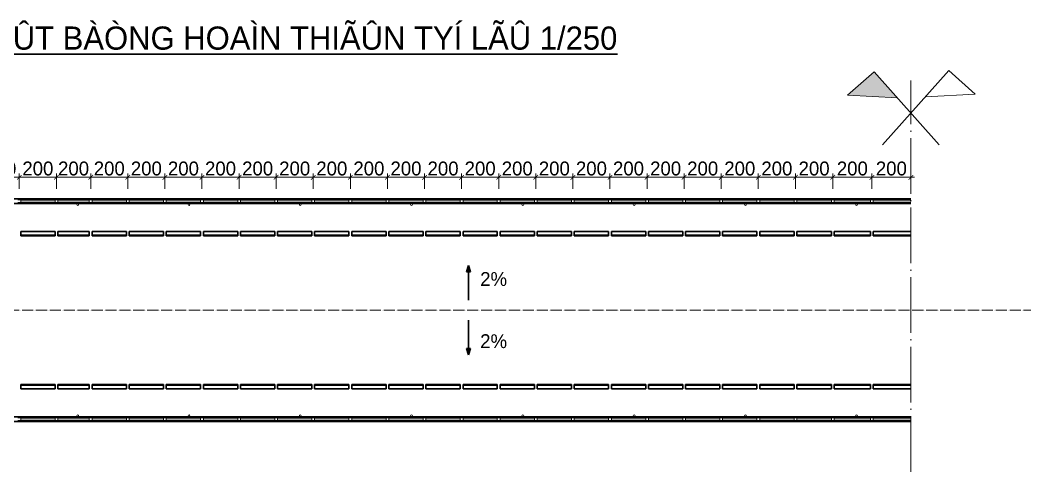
# Model space of a CAD drawing. Header units: millimetres. Extents: x -354608 to 492029, y -885357 to -234285.
# Drawn here: x -230052 to -175870, y -687126 to -662763 of the extents above; entities that cross this region are included whole.
import ezdxf

# ---------------------------------------------------------------- set-up
doc = ezdxf.new("R2010")
doc.units = ezdxf.units.MM
doc.header["$LTSCALE"] = 0.25
doc.header["$MEASUREMENT"] = 0
doc.header["$PDMODE"] = 34
doc.linetypes.add('ACAD_ISO04W100', pattern=[30, 24, -3, 0, -3])
doc.layers.get('0').update_dxf_attribs({"lineweight": 30})
for name, color, linetype, lineweight in [('!coban', 142, 'Continuous', 30), ('2', 253, 'Continuous', 15), ('duong 1', 1, 'Continuous', 30), ('duong 2', 2, 'Continuous', 13), ('duong 3', 3, 'Continuous', 30), ('duongtam', 3, 'ACAD_ISO04W100', 18), ('kichthuoc', 3, 'Continuous', 20)]:
    doc.layers.add(name, color=color, linetype=linetype, lineweight=lineweight)
doc.styles.add('K-THUOC', font='11_3664_VSWICONN.TTF')
doc.styles.get("Standard").update_dxf_attribs({"font": 'VNswitzerlandcondlight.TTF'})
doc.dimstyles.new('CHUAN TL 250', dxfattribs={"dimscale": 250, "dimtxt": 3, "dimasz": 1, "dimexe": 0.8, "dimexo": 0.5, "dimgap": 0.35, "dimtad": 1, "dimdec": 0, "dimlfac": 0.1, "dimzin": 0, "dimdsep": 46, "dimtxsty": 'K-THUOC', "dimblk": 'ARCHTICK', "dimcen": 1, "dimdle": 0.8, "dimclrd": 7, "dimclre": 7, "dimclrt": 256, "dimadec": 0, "dimazin": 0, "dimtfac": 1, "dimtdec": 0, "dimtmove": 0, "dimatfit": 3, "dimfxl": 0, "dimfrac": 2, "dimtolj": 1, "dimtzin": 0, "dimlwd": 15, "dimlwe": 15, "dimarcsym": 0})

# ---------------------------------------------------------------- blocks, each defined once
blk = doc.blocks.new('_ArchTick')
at = {"color": 0, "linetype": 'ByBlock', "const_width": 0.15}
blk.add_lwpolyline([(-0.5, -0.5), (0.5, 0.5)], dxfattribs=at)
blk = doc.blocks.new('*D321')
at = {"layer": '2', "color": 7, "lineweight": 15}
for p, q in [((-232294, -671241), (-229894, -671241)), ((-232094, -671861), (-232094, -671041)), ((-230094, -671861), (-230094, -671041))]:
    blk.add_line(p, q, dxfattribs=at)
at = {"layer": 'Defpoints', "color": 0}
for p in [(-230094, -671241), (-232094, -671986), (-230094, -671986)]:
    blk.add_point(p, dxfattribs=at)
at = {"layer": '2', "color": 7, "lineweight": 15, "xscale": 250, "yscale": 250, "zscale": 250, "rotation": 180}
blk.add_blockref('_ArchTick', (-232094, -671241), dxfattribs=at)
at = {"layer": '2', "color": 7, "lineweight": 15, "xscale": 250, "yscale": 250, "zscale": 250}
blk.add_blockref('_ArchTick', (-230094, -671241), dxfattribs=at)
at = {"layer": '2', "insert": (-231094, -670770), "char_height": 750, "attachment_point": 5, "style": 'K-THUOC'}
blk.add_mtext('\\A1;200', dxfattribs=at)
blk = doc.blocks.new('*D322')
at = {"layer": '2', "color": 7, "lineweight": 15}
for p, q in [((-230294, -671241), (-227894, -671241)), ((-230094, -671861), (-230094, -671041)), ((-228094, -671861), (-228094, -671041))]:
    blk.add_line(p, q, dxfattribs=at)
at = {"layer": 'Defpoints', "color": 0}
for p in [(-228094, -671241), (-230094, -671986), (-228094, -671986)]:
    blk.add_point(p, dxfattribs=at)
at = {"layer": '2', "color": 7, "lineweight": 15, "xscale": 250, "yscale": 250, "zscale": 250, "rotation": 180}
blk.add_blockref('_ArchTick', (-230094, -671241), dxfattribs=at)
at = {"layer": '2', "color": 7, "lineweight": 15, "xscale": 250, "yscale": 250, "zscale": 250}
blk.add_blockref('_ArchTick', (-228094, -671241), dxfattribs=at)
at = {"layer": '2', "insert": (-229094, -670770), "char_height": 750, "attachment_point": 5, "style": 'K-THUOC'}
blk.add_mtext('\\A1;200', dxfattribs=at)
blk = doc.blocks.new('*D323')
at = {"layer": '2', "color": 7, "lineweight": 15}
for p, q in [((-228294, -671241), (-226044, -671241)), ((-228094, -671861), (-228094, -671041)), ((-226244, -671861), (-226244, -671041))]:
    blk.add_line(p, q, dxfattribs=at)
at = {"layer": 'Defpoints', "color": 0}
for p in [(-226244, -671241), (-228094, -671986), (-226244, -671986)]:
    blk.add_point(p, dxfattribs=at)
at = {"layer": '2', "color": 7, "lineweight": 15, "xscale": 250, "yscale": 250, "zscale": 250, "rotation": 180}
blk.add_blockref('_ArchTick', (-228094, -671241), dxfattribs=at)
at = {"layer": '2', "color": 7, "lineweight": 15, "xscale": 250, "yscale": 250, "zscale": 250}
blk.add_blockref('_ArchTick', (-226244, -671241), dxfattribs=at)
at = {"layer": '2', "insert": (-227169, -670770), "char_height": 750, "attachment_point": 5, "style": 'K-THUOC'}
blk.add_mtext('\\A1;200', dxfattribs=at)
blk = doc.blocks.new('*D324')
at = {"layer": '2', "color": 7, "lineweight": 15}
for p, q in [((-226444, -671241), (-224044, -671241)), ((-226244, -671861), (-226244, -671041)), ((-224244, -671861), (-224244, -671041))]:
    blk.add_line(p, q, dxfattribs=at)
at = {"layer": 'Defpoints', "color": 0}
for p in [(-224244, -671241), (-226244, -671986), (-224244, -671986)]:
    blk.add_point(p, dxfattribs=at)
at = {"layer": '2', "color": 7, "lineweight": 15, "xscale": 250, "yscale": 250, "zscale": 250, "rotation": 180}
blk.add_blockref('_ArchTick', (-226244, -671241), dxfattribs=at)
at = {"layer": '2', "color": 7, "lineweight": 15, "xscale": 250, "yscale": 250, "zscale": 250}
blk.add_blockref('_ArchTick', (-224244, -671241), dxfattribs=at)
at = {"layer": '2', "insert": (-225244, -670770), "char_height": 750, "attachment_point": 5, "style": 'K-THUOC'}
blk.add_mtext('\\A1;200', dxfattribs=at)
blk = doc.blocks.new('*D325')
at = {"layer": '2', "color": 7, "lineweight": 15}
for p, q in [((-224444, -671241), (-222044, -671241)), ((-224244, -671861), (-224244, -671041)), ((-222244, -671861), (-222244, -671041))]:
    blk.add_line(p, q, dxfattribs=at)
at = {"layer": 'Defpoints', "color": 0}
for p in [(-222244, -671241), (-224244, -671986), (-222244, -671986)]:
    blk.add_point(p, dxfattribs=at)
at = {"layer": '2', "color": 7, "lineweight": 15, "xscale": 250, "yscale": 250, "zscale": 250, "rotation": 180}
blk.add_blockref('_ArchTick', (-224244, -671241), dxfattribs=at)
at = {"layer": '2', "color": 7, "lineweight": 15, "xscale": 250, "yscale": 250, "zscale": 250}
blk.add_blockref('_ArchTick', (-222244, -671241), dxfattribs=at)
at = {"layer": '2', "insert": (-223244, -670770), "char_height": 750, "attachment_point": 5, "style": 'K-THUOC'}
blk.add_mtext('\\A1;200', dxfattribs=at)
blk = doc.blocks.new('*D326')
at = {"layer": '2', "color": 7, "lineweight": 15}
for p, q in [((-222444, -671241), (-220044, -671241)), ((-222244, -671861), (-222244, -671041)), ((-220244, -671861), (-220244, -671041))]:
    blk.add_line(p, q, dxfattribs=at)
at = {"layer": 'Defpoints', "color": 0}
for p in [(-220244, -671241), (-222244, -671986), (-220244, -671986)]:
    blk.add_point(p, dxfattribs=at)
at = {"layer": '2', "color": 7, "lineweight": 15, "xscale": 250, "yscale": 250, "zscale": 250, "rotation": 180}
blk.add_blockref('_ArchTick', (-222244, -671241), dxfattribs=at)
at = {"layer": '2', "color": 7, "lineweight": 15, "xscale": 250, "yscale": 250, "zscale": 250}
blk.add_blockref('_ArchTick', (-220244, -671241), dxfattribs=at)
at = {"layer": '2', "insert": (-221244, -670770), "char_height": 750, "attachment_point": 5, "style": 'K-THUOC'}
blk.add_mtext('\\A1;200', dxfattribs=at)
blk = doc.blocks.new('*D327')
at = {"layer": '2', "color": 7, "lineweight": 15}
for p, q in [((-220444, -671241), (-218044, -671241)), ((-220244, -671861), (-220244, -671041)), ((-218244, -671861), (-218244, -671041))]:
    blk.add_line(p, q, dxfattribs=at)
at = {"layer": 'Defpoints', "color": 0}
for p in [(-218244, -671241), (-220244, -671986), (-218244, -671986)]:
    blk.add_point(p, dxfattribs=at)
at = {"layer": '2', "color": 7, "lineweight": 15, "xscale": 250, "yscale": 250, "zscale": 250, "rotation": 180}
blk.add_blockref('_ArchTick', (-220244, -671241), dxfattribs=at)
at = {"layer": '2', "color": 7, "lineweight": 15, "xscale": 250, "yscale": 250, "zscale": 250}
blk.add_blockref('_ArchTick', (-218244, -671241), dxfattribs=at)
at = {"layer": '2', "insert": (-219244, -670770), "char_height": 750, "attachment_point": 5, "style": 'K-THUOC'}
blk.add_mtext('\\A1;200', dxfattribs=at)
blk = doc.blocks.new('*D328')
at = {"layer": '2', "color": 7, "lineweight": 15}
for p, q in [((-218444, -671241), (-216044, -671241)), ((-218244, -671861), (-218244, -671041)), ((-216244, -671861), (-216244, -671041))]:
    blk.add_line(p, q, dxfattribs=at)
at = {"layer": 'Defpoints', "color": 0}
for p in [(-216244, -671241), (-218244, -671986), (-216244, -671986)]:
    blk.add_point(p, dxfattribs=at)
at = {"layer": '2', "color": 7, "lineweight": 15, "xscale": 250, "yscale": 250, "zscale": 250, "rotation": 180}
blk.add_blockref('_ArchTick', (-218244, -671241), dxfattribs=at)
at = {"layer": '2', "color": 7, "lineweight": 15, "xscale": 250, "yscale": 250, "zscale": 250}
blk.add_blockref('_ArchTick', (-216244, -671241), dxfattribs=at)
at = {"layer": '2', "insert": (-217244, -670770), "char_height": 750, "attachment_point": 5, "style": 'K-THUOC'}
blk.add_mtext('\\A1;200', dxfattribs=at)
blk = doc.blocks.new('*D329')
at = {"layer": '2', "color": 7, "lineweight": 15}
for p, q in [((-216444, -671241), (-214044, -671241)), ((-216244, -671861), (-216244, -671041)), ((-214244, -671861), (-214244, -671041))]:
    blk.add_line(p, q, dxfattribs=at)
at = {"layer": 'Defpoints', "color": 0}
for p in [(-214244, -671241), (-216244, -671986), (-214244, -671986)]:
    blk.add_point(p, dxfattribs=at)
at = {"layer": '2', "color": 7, "lineweight": 15, "xscale": 250, "yscale": 250, "zscale": 250, "rotation": 180}
blk.add_blockref('_ArchTick', (-216244, -671241), dxfattribs=at)
at = {"layer": '2', "color": 7, "lineweight": 15, "xscale": 250, "yscale": 250, "zscale": 250}
blk.add_blockref('_ArchTick', (-214244, -671241), dxfattribs=at)
at = {"layer": '2', "insert": (-215244, -670770), "char_height": 750, "attachment_point": 5, "style": 'K-THUOC'}
blk.add_mtext('\\A1;200', dxfattribs=at)
blk = doc.blocks.new('*D330')
at = {"layer": '2', "color": 7, "lineweight": 15}
for p, q in [((-214444, -671241), (-212044, -671241)), ((-214244, -671861), (-214244, -671041)), ((-212244, -671861), (-212244, -671041))]:
    blk.add_line(p, q, dxfattribs=at)
at = {"layer": 'Defpoints', "color": 0}
for p in [(-212244, -671241), (-214244, -671986), (-212244, -671986)]:
    blk.add_point(p, dxfattribs=at)
at = {"layer": '2', "color": 7, "lineweight": 15, "xscale": 250, "yscale": 250, "zscale": 250, "rotation": 180}
blk.add_blockref('_ArchTick', (-214244, -671241), dxfattribs=at)
at = {"layer": '2', "color": 7, "lineweight": 15, "xscale": 250, "yscale": 250, "zscale": 250}
blk.add_blockref('_ArchTick', (-212244, -671241), dxfattribs=at)
at = {"layer": '2', "insert": (-213244, -670770), "char_height": 750, "attachment_point": 5, "style": 'K-THUOC'}
blk.add_mtext('\\A1;200', dxfattribs=at)
blk = doc.blocks.new('*D331')
at = {"layer": '2', "color": 7, "lineweight": 15}
for p, q in [((-212444, -671241), (-210044, -671241)), ((-212244, -671861), (-212244, -671041)), ((-210244, -671861), (-210244, -671041))]:
    blk.add_line(p, q, dxfattribs=at)
at = {"layer": 'Defpoints', "color": 0}
for p in [(-210244, -671241), (-212244, -671986), (-210244, -671986)]:
    blk.add_point(p, dxfattribs=at)
at = {"layer": '2', "color": 7, "lineweight": 15, "xscale": 250, "yscale": 250, "zscale": 250, "rotation": 180}
blk.add_blockref('_ArchTick', (-212244, -671241), dxfattribs=at)
at = {"layer": '2', "color": 7, "lineweight": 15, "xscale": 250, "yscale": 250, "zscale": 250}
blk.add_blockref('_ArchTick', (-210244, -671241), dxfattribs=at)
at = {"layer": '2', "insert": (-211244, -670770), "char_height": 750, "attachment_point": 5, "style": 'K-THUOC'}
blk.add_mtext('\\A1;200', dxfattribs=at)
blk = doc.blocks.new('*D332')
at = {"layer": '2', "color": 7, "lineweight": 15}
for p, q in [((-210444, -671241), (-208044, -671241)), ((-210244, -671861), (-210244, -671041)), ((-208244, -671861), (-208244, -671041))]:
    blk.add_line(p, q, dxfattribs=at)
at = {"layer": 'Defpoints', "color": 0}
for p in [(-208244, -671241), (-210244, -671986), (-208244, -671986)]:
    blk.add_point(p, dxfattribs=at)
at = {"layer": '2', "color": 7, "lineweight": 15, "xscale": 250, "yscale": 250, "zscale": 250, "rotation": 180}
blk.add_blockref('_ArchTick', (-210244, -671241), dxfattribs=at)
at = {"layer": '2', "color": 7, "lineweight": 15, "xscale": 250, "yscale": 250, "zscale": 250}
blk.add_blockref('_ArchTick', (-208244, -671241), dxfattribs=at)
at = {"layer": '2', "insert": (-209244, -670770), "char_height": 750, "attachment_point": 5, "style": 'K-THUOC'}
blk.add_mtext('\\A1;200', dxfattribs=at)
blk = doc.blocks.new('*D333')
at = {"layer": '2', "color": 7, "lineweight": 15}
for p, q in [((-208444, -671241), (-206044, -671241)), ((-208244, -671861), (-208244, -671041)), ((-206244, -671861), (-206244, -671041))]:
    blk.add_line(p, q, dxfattribs=at)
at = {"layer": 'Defpoints', "color": 0}
for p in [(-206244, -671241), (-208244, -671986), (-206244, -671986)]:
    blk.add_point(p, dxfattribs=at)
at = {"layer": '2', "color": 7, "lineweight": 15, "xscale": 250, "yscale": 250, "zscale": 250, "rotation": 180}
blk.add_blockref('_ArchTick', (-208244, -671241), dxfattribs=at)
at = {"layer": '2', "color": 7, "lineweight": 15, "xscale": 250, "yscale": 250, "zscale": 250}
blk.add_blockref('_ArchTick', (-206244, -671241), dxfattribs=at)
at = {"layer": '2', "insert": (-207244, -670770), "char_height": 750, "attachment_point": 5, "style": 'K-THUOC'}
blk.add_mtext('\\A1;200', dxfattribs=at)
blk = doc.blocks.new('*D334')
at = {"layer": '2', "color": 7, "lineweight": 15}
for p, q in [((-206444, -671241), (-204044, -671241)), ((-206244, -671861), (-206244, -671041)), ((-204244, -671861), (-204244, -671041))]:
    blk.add_line(p, q, dxfattribs=at)
at = {"layer": 'Defpoints', "color": 0}
for p in [(-204244, -671241), (-206244, -671986), (-204244, -671986)]:
    blk.add_point(p, dxfattribs=at)
at = {"layer": '2', "color": 7, "lineweight": 15, "xscale": 250, "yscale": 250, "zscale": 250, "rotation": 180}
blk.add_blockref('_ArchTick', (-206244, -671241), dxfattribs=at)
at = {"layer": '2', "color": 7, "lineweight": 15, "xscale": 250, "yscale": 250, "zscale": 250}
blk.add_blockref('_ArchTick', (-204244, -671241), dxfattribs=at)
at = {"layer": '2', "insert": (-205244, -670770), "char_height": 750, "attachment_point": 5, "style": 'K-THUOC'}
blk.add_mtext('\\A1;200', dxfattribs=at)
blk = doc.blocks.new('*D335')
at = {"layer": '2', "color": 7, "lineweight": 15}
for p, q in [((-204444, -671241), (-202044, -671241)), ((-204244, -671861), (-204244, -671041)), ((-202244, -671861), (-202244, -671041))]:
    blk.add_line(p, q, dxfattribs=at)
at = {"layer": 'Defpoints', "color": 0}
for p in [(-202244, -671241), (-204244, -671986), (-202244, -671986)]:
    blk.add_point(p, dxfattribs=at)
at = {"layer": '2', "color": 7, "lineweight": 15, "xscale": 250, "yscale": 250, "zscale": 250, "rotation": 180}
blk.add_blockref('_ArchTick', (-204244, -671241), dxfattribs=at)
at = {"layer": '2', "color": 7, "lineweight": 15, "xscale": 250, "yscale": 250, "zscale": 250}
blk.add_blockref('_ArchTick', (-202244, -671241), dxfattribs=at)
at = {"layer": '2', "insert": (-203244, -670770), "char_height": 750, "attachment_point": 5, "style": 'K-THUOC'}
blk.add_mtext('\\A1;200', dxfattribs=at)
blk = doc.blocks.new('*D336')
at = {"layer": '2', "color": 7, "lineweight": 15}
for p, q in [((-202444, -671241), (-200044, -671241)), ((-202244, -671861), (-202244, -671041)), ((-200244, -671861), (-200244, -671041))]:
    blk.add_line(p, q, dxfattribs=at)
at = {"layer": 'Defpoints', "color": 0}
for p in [(-200244, -671241), (-202244, -671986), (-200244, -671986)]:
    blk.add_point(p, dxfattribs=at)
at = {"layer": '2', "color": 7, "lineweight": 15, "xscale": 250, "yscale": 250, "zscale": 250, "rotation": 180}
blk.add_blockref('_ArchTick', (-202244, -671241), dxfattribs=at)
at = {"layer": '2', "color": 7, "lineweight": 15, "xscale": 250, "yscale": 250, "zscale": 250}
blk.add_blockref('_ArchTick', (-200244, -671241), dxfattribs=at)
at = {"layer": '2', "insert": (-201244, -670770), "char_height": 750, "attachment_point": 5, "style": 'K-THUOC'}
blk.add_mtext('\\A1;200', dxfattribs=at)
blk = doc.blocks.new('*D337')
at = {"layer": '2', "color": 7, "lineweight": 15}
for p, q in [((-200444, -671241), (-198044, -671241)), ((-200244, -671861), (-200244, -671041)), ((-198244, -671861), (-198244, -671041))]:
    blk.add_line(p, q, dxfattribs=at)
at = {"layer": 'Defpoints', "color": 0}
for p in [(-198244, -671241), (-200244, -671986), (-198244, -671986)]:
    blk.add_point(p, dxfattribs=at)
at = {"layer": '2', "color": 7, "lineweight": 15, "xscale": 250, "yscale": 250, "zscale": 250, "rotation": 180}
blk.add_blockref('_ArchTick', (-200244, -671241), dxfattribs=at)
at = {"layer": '2', "color": 7, "lineweight": 15, "xscale": 250, "yscale": 250, "zscale": 250}
blk.add_blockref('_ArchTick', (-198244, -671241), dxfattribs=at)
at = {"layer": '2', "insert": (-199244, -670770), "char_height": 750, "attachment_point": 5, "style": 'K-THUOC'}
blk.add_mtext('\\A1;200', dxfattribs=at)
blk = doc.blocks.new('*D338')
at = {"layer": '2', "color": 7, "lineweight": 15}
for p, q in [((-198444, -671241), (-196044, -671241)), ((-198244, -671861), (-198244, -671041)), ((-196244, -671861), (-196244, -671041))]:
    blk.add_line(p, q, dxfattribs=at)
at = {"layer": 'Defpoints', "color": 0}
for p in [(-196244, -671241), (-198244, -671986), (-196244, -671986)]:
    blk.add_point(p, dxfattribs=at)
at = {"layer": '2', "color": 7, "lineweight": 15, "xscale": 250, "yscale": 250, "zscale": 250, "rotation": 180}
blk.add_blockref('_ArchTick', (-198244, -671241), dxfattribs=at)
at = {"layer": '2', "color": 7, "lineweight": 15, "xscale": 250, "yscale": 250, "zscale": 250}
blk.add_blockref('_ArchTick', (-196244, -671241), dxfattribs=at)
at = {"layer": '2', "insert": (-197244, -670770), "char_height": 750, "attachment_point": 5, "style": 'K-THUOC'}
blk.add_mtext('\\A1;200', dxfattribs=at)
blk = doc.blocks.new('*D339')
at = {"layer": '2', "color": 7, "lineweight": 15}
for p, q in [((-196444, -671241), (-194044, -671241)), ((-196244, -671861), (-196244, -671041)), ((-194244, -671861), (-194244, -671041))]:
    blk.add_line(p, q, dxfattribs=at)
at = {"layer": 'Defpoints', "color": 0}
for p in [(-194244, -671241), (-196244, -671986), (-194244, -671986)]:
    blk.add_point(p, dxfattribs=at)
at = {"layer": '2', "color": 7, "lineweight": 15, "xscale": 250, "yscale": 250, "zscale": 250, "rotation": 180}
blk.add_blockref('_ArchTick', (-196244, -671241), dxfattribs=at)
at = {"layer": '2', "color": 7, "lineweight": 15, "xscale": 250, "yscale": 250, "zscale": 250}
blk.add_blockref('_ArchTick', (-194244, -671241), dxfattribs=at)
at = {"layer": '2', "insert": (-195244, -670770), "char_height": 750, "attachment_point": 5, "style": 'K-THUOC'}
blk.add_mtext('\\A1;200', dxfattribs=at)
blk = doc.blocks.new('*D340')
at = {"layer": '2', "color": 7, "lineweight": 15}
for p, q in [((-194444, -671241), (-192044, -671241)), ((-194244, -671861), (-194244, -671041)), ((-192244, -671861), (-192244, -671041))]:
    blk.add_line(p, q, dxfattribs=at)
at = {"layer": 'Defpoints', "color": 0}
for p in [(-192244, -671241), (-194244, -671986), (-192244, -671986)]:
    blk.add_point(p, dxfattribs=at)
at = {"layer": '2', "color": 7, "lineweight": 15, "xscale": 250, "yscale": 250, "zscale": 250, "rotation": 180}
blk.add_blockref('_ArchTick', (-194244, -671241), dxfattribs=at)
at = {"layer": '2', "color": 7, "lineweight": 15, "xscale": 250, "yscale": 250, "zscale": 250}
blk.add_blockref('_ArchTick', (-192244, -671241), dxfattribs=at)
at = {"layer": '2', "insert": (-193244, -670770), "char_height": 750, "attachment_point": 5, "style": 'K-THUOC'}
blk.add_mtext('\\A1;200', dxfattribs=at)
blk = doc.blocks.new('*D341')
at = {"layer": '2', "color": 7, "lineweight": 15}
for p, q in [((-192444, -671241), (-190044, -671241)), ((-192244, -671861), (-192244, -671041)), ((-190244, -671861), (-190244, -671041))]:
    blk.add_line(p, q, dxfattribs=at)
at = {"layer": 'Defpoints', "color": 0}
for p in [(-190244, -671241), (-192244, -671986), (-190244, -671986)]:
    blk.add_point(p, dxfattribs=at)
at = {"layer": '2', "color": 7, "lineweight": 15, "xscale": 250, "yscale": 250, "zscale": 250, "rotation": 180}
blk.add_blockref('_ArchTick', (-192244, -671241), dxfattribs=at)
at = {"layer": '2', "color": 7, "lineweight": 15, "xscale": 250, "yscale": 250, "zscale": 250}
blk.add_blockref('_ArchTick', (-190244, -671241), dxfattribs=at)
at = {"layer": '2', "insert": (-191244, -670770), "char_height": 750, "attachment_point": 5, "style": 'K-THUOC'}
blk.add_mtext('\\A1;200', dxfattribs=at)
blk = doc.blocks.new('*D342')
at = {"layer": '2', "color": 7, "lineweight": 15}
for p, q in [((-190444, -671241), (-188044, -671241)), ((-190244, -671861), (-190244, -671041)), ((-188244, -671861), (-188244, -671041))]:
    blk.add_line(p, q, dxfattribs=at)
at = {"layer": 'Defpoints', "color": 0}
for p in [(-188244, -671241), (-190244, -671986), (-188244, -671986)]:
    blk.add_point(p, dxfattribs=at)
at = {"layer": '2', "color": 7, "lineweight": 15, "xscale": 250, "yscale": 250, "zscale": 250, "rotation": 180}
blk.add_blockref('_ArchTick', (-190244, -671241), dxfattribs=at)
at = {"layer": '2', "color": 7, "lineweight": 15, "xscale": 250, "yscale": 250, "zscale": 250}
blk.add_blockref('_ArchTick', (-188244, -671241), dxfattribs=at)
at = {"layer": '2', "insert": (-189244, -670770), "char_height": 750, "attachment_point": 5, "style": 'K-THUOC'}
blk.add_mtext('\\A1;200', dxfattribs=at)
blk = doc.blocks.new('*D343')
at = {"layer": '2', "color": 7, "lineweight": 15}
for p, q in [((-188444, -671241), (-186030, -671241)), ((-188244, -671861), (-188244, -671041)), ((-186230, -671861), (-186230, -671041))]:
    blk.add_line(p, q, dxfattribs=at)
at = {"layer": 'Defpoints', "color": 0}
for p in [(-186230, -671241), (-188244, -671986), (-186230, -671986)]:
    blk.add_point(p, dxfattribs=at)
at = {"layer": '2', "color": 7, "lineweight": 15, "xscale": 250, "yscale": 250, "zscale": 250, "rotation": 180}
blk.add_blockref('_ArchTick', (-188244, -671241), dxfattribs=at)
at = {"layer": '2', "color": 7, "lineweight": 15, "xscale": 250, "yscale": 250, "zscale": 250}
blk.add_blockref('_ArchTick', (-186230, -671241), dxfattribs=at)
at = {"layer": '2', "insert": (-187237, -670770), "char_height": 750, "attachment_point": 5, "style": 'K-THUOC'}
blk.add_mtext('\\A1;200', dxfattribs=at)
blk = doc.blocks.new('*D344')
at = {"layer": '2', "color": 7, "lineweight": 15}
for p, q in [((-186430, -671241), (-183920, -671241)), ((-186230, -671861), (-186230, -671041)), ((-184120, -671861), (-184120, -671041))]:
    blk.add_line(p, q, dxfattribs=at)
at = {"layer": 'Defpoints', "color": 0}
for p in [(-184120, -671241), (-186230, -671986), (-184120, -671986)]:
    blk.add_point(p, dxfattribs=at)
at = {"layer": '2', "color": 7, "lineweight": 15, "xscale": 250, "yscale": 250, "zscale": 250, "rotation": 180}
blk.add_blockref('_ArchTick', (-186230, -671241), dxfattribs=at)
at = {"layer": '2', "color": 7, "lineweight": 15, "xscale": 250, "yscale": 250, "zscale": 250}
blk.add_blockref('_ArchTick', (-184120, -671241), dxfattribs=at)
at = {"layer": '2', "insert": (-185175, -670770), "char_height": 750, "attachment_point": 5, "style": 'K-THUOC'}
blk.add_mtext('\\A1;200', dxfattribs=at)
blk = doc.blocks.new('*D345')
at = {"layer": '2', "color": 7, "lineweight": 15}
for p, q in [((-184320, -671241), (-181819, -671241)), ((-184120, -671861), (-184120, -671041)), ((-182019, -671861), (-182019, -671041))]:
    blk.add_line(p, q, dxfattribs=at)
at = {"layer": 'Defpoints', "color": 0}
for p in [(-182019, -671241), (-184120, -671986), (-182019, -671986)]:
    blk.add_point(p, dxfattribs=at)
at = {"layer": '2', "color": 7, "lineweight": 15, "xscale": 250, "yscale": 250, "zscale": 250, "rotation": 180}
blk.add_blockref('_ArchTick', (-184120, -671241), dxfattribs=at)
at = {"layer": '2', "color": 7, "lineweight": 15, "xscale": 250, "yscale": 250, "zscale": 250}
blk.add_blockref('_ArchTick', (-182019, -671241), dxfattribs=at)
at = {"layer": '2', "insert": (-183070, -670770), "char_height": 750, "attachment_point": 5, "style": 'K-THUOC'}
blk.add_mtext('\\A1;200', dxfattribs=at)

msp = doc.modelspace()

# ---------------------------------------------------------------- hatches: boundary and pattern name
at = {"layer": '2', "lineweight": 13}
msp.add_hatch(color=3, dxfattribs=at).paths.add_polyline_path([(-184006.2, -665546.5), (-185427.7, -666814.5), (-182745.8, -666959.6)])

# ---------------------------------------------------------------- linework, layer by layer
at = {"layer": '!coban'}
for p, q in [((-205871.6, -675989.6), (-205985.1, -676341.3)), ((-205871.6, -677861.9), (-205871.6, -675989.6)), ((-205871.6, -675989.6), (-205758, -676341.3)), ((-205985.1, -676341.3), (-205758, -676341.3)), ((-205871.6, -678948), (-205871.6, -680820.3)), ((-205871.6, -680820.3), (-205985.1, -680468.6)), ((-205985.1, -680468.6), (-205758, -680468.6)), ((-205871.6, -680820.3), (-205758, -680468.6))]:
    msp.add_line(p, q, dxfattribs=at)
at = {"layer": '2'}
for p, q in [((-184006.2, -665546.5), (-185427.7, -666814.5)), ((-184006.2, -665546.5), (-180484.9, -669494.2)), ((-179978, -665487.1), (-183552.3, -669494.2)), ((-179978, -665487.1), (-178556.5, -666755.1)), ((-185427.7, -666814.5), (-182745.8, -666959.6)), ((-178556.5, -666755.1), (-181238.4, -666900.2))]:
    msp.add_line(p, q, dxfattribs=at)
at = {"layer": '2', "lineweight": 5}
for p, q in [((-230168.6, -672455), (-230018.6, -672455)), ((-230168.6, -672605), (-230018.6, -672605)), ((-230018.6, -672455), (-230018.6, -672605)), ((-230018.6, -672480), (-228168.6, -672480)), ((-230018.6, -672580), (-228168.6, -672580)), ((-228168.6, -672455), (-228018.6, -672455)), ((-228168.6, -672605), (-228168.6, -672455)), ((-228168.6, -672605), (-228018.6, -672605)), ((-228018.6, -672455), (-228018.6, -672605)), ((-228018.6, -672480), (-226318.6, -672480)), ((-228018.6, -672580), (-226318.6, -672580)), ((-226318.6, -672455), (-226168.6, -672455)), ((-226318.6, -672605), (-226318.6, -672455)), ((-226318.6, -672605), (-226168.6, -672605)), ((-226168.6, -672605), (-226168.6, -672455)), ((-226168.6, -672480), (-224318.6, -672480)), ((-226168.6, -672580), (-224318.6, -672580)), ((-224318.6, -672455), (-224168.6, -672455)), ((-224318.6, -672605), (-224318.6, -672455)), ((-224318.6, -672605), (-224168.6, -672605)), ((-224168.6, -672455), (-224168.6, -672605)), ((-224168.6, -672480), (-222318.6, -672480)), ((-224168.6, -672580), (-222318.6, -672580)), ((-222318.6, -672455), (-222168.6, -672455)), ((-222318.6, -672605), (-222318.6, -672455)), ((-222318.6, -672605), (-222168.6, -672605)), ((-222168.6, -672455), (-222168.6, -672605)), ((-222168.6, -672480), (-220318.6, -672480)), ((-222168.6, -672580), (-220318.6, -672580)), ((-220318.6, -672455), (-220168.6, -672455)), ((-220318.6, -672605), (-220318.6, -672455)), ((-220318.6, -672605), (-220168.6, -672605)), ((-220168.6, -672455), (-220168.6, -672605)), ((-220168.6, -672480), (-218318.6, -672480)), ((-220168.6, -672580), (-218318.6, -672580)), ((-218318.6, -672455), (-218168.6, -672455)), ((-218318.6, -672605), (-218318.6, -672455)), ((-218318.6, -672605), (-218168.6, -672605)), ((-218168.6, -672455), (-218168.6, -672605)), ((-218168.6, -672480), (-216318.6, -672480)), ((-218168.6, -672580), (-216318.6, -672580)), ((-216318.6, -672455), (-216168.6, -672455)), ((-216318.6, -672605), (-216318.6, -672455)), ((-216318.6, -672605), (-216168.6, -672605)), ((-216168.6, -672455), (-216168.6, -672605)), ((-216168.6, -672480), (-214318.6, -672480)), ((-216168.6, -672580), (-214318.6, -672580)), ((-214318.6, -672455), (-214168.6, -672455)), ((-214318.6, -672605), (-214318.6, -672455)), ((-214318.6, -672605), (-214168.6, -672605)), ((-214168.6, -672455), (-214168.6, -672605)), ((-214168.6, -672480), (-212318.6, -672480)), ((-214168.6, -672580), (-212318.6, -672580)), ((-212318.6, -672455), (-212168.6, -672455)), ((-212318.6, -672605), (-212318.6, -672455)), ((-212318.6, -672605), (-212168.6, -672605)), ((-212168.6, -672455), (-212168.6, -672605)), ((-212168.6, -672480), (-210318.6, -672480)), ((-212168.6, -672580), (-210318.6, -672580)), ((-210318.6, -672455), (-210168.6, -672455)), ((-210318.6, -672605), (-210318.6, -672455)), ((-210318.6, -672605), (-210168.6, -672605)), ((-210168.6, -672455), (-210168.6, -672605)), ((-210168.6, -672480), (-208318.6, -672480)), ((-210168.6, -672580), (-208318.6, -672580)), ((-208318.6, -672455), (-208168.6, -672455)), ((-208318.6, -672605), (-208318.6, -672455)), ((-208318.6, -672605), (-208168.6, -672605)), ((-208168.6, -672455), (-208168.6, -672605)), ((-208168.6, -672480), (-206318.6, -672480)), ((-208168.6, -672580), (-206318.6, -672580)), ((-206318.6, -672455), (-206168.6, -672455)), ((-206318.6, -672605), (-206318.6, -672455)), ((-206318.6, -672605), (-206168.6, -672605)), ((-206168.6, -672455), (-206168.6, -672605)), ((-206168.6, -672480), (-204318.6, -672480)), ((-206168.6, -672580), (-204318.6, -672580)), ((-204318.6, -672455), (-204168.6, -672455)), ((-204318.6, -672605), (-204318.6, -672455)), ((-204318.6, -672605), (-204168.6, -672605)), ((-204168.6, -672455), (-204168.6, -672605)), ((-204168.6, -672480), (-202318.6, -672480)), ((-204168.6, -672580), (-202318.6, -672580)), ((-202318.6, -672455), (-202168.6, -672455)), ((-202318.6, -672605), (-202318.6, -672455)), ((-202318.6, -672605), (-202168.6, -672605)), ((-202168.6, -672455), (-202168.6, -672605)), ((-202168.6, -672480), (-200318.6, -672480)), ((-202168.6, -672580), (-200318.6, -672580)), ((-200318.6, -672455), (-200168.6, -672455)), ((-200318.6, -672605), (-200318.6, -672455)), ((-200318.6, -672605), (-200168.6, -672605)), ((-200168.6, -672455), (-200168.6, -672605)), ((-200168.6, -672480), (-198318.6, -672480)), ((-200168.6, -672580), (-198318.6, -672580)), ((-198318.6, -672455), (-198168.6, -672455)), ((-198318.6, -672605), (-198318.6, -672455)), ((-198318.6, -672605), (-198168.6, -672605)), ((-198168.6, -672455), (-198168.6, -672605)), ((-198168.6, -672480), (-196318.6, -672480)), ((-198168.6, -672580), (-196318.6, -672580)), ((-196318.6, -672455), (-196168.6, -672455)), ((-196318.6, -672605), (-196318.6, -672455)), ((-196318.6, -672605), (-196168.6, -672605)), ((-196168.6, -672455), (-196168.6, -672605)), ((-196168.6, -672480), (-194318.6, -672480)), ((-196168.6, -672580), (-194318.6, -672580)), ((-194318.6, -672455), (-194168.6, -672455)), ((-194318.6, -672605), (-194168.6, -672605)), ((-194168.6, -672480), (-192318.6, -672480)), ((-194168.6, -672580), (-192318.6, -672580)), ((-192318.6, -672455), (-192168.6, -672455)), ((-192318.6, -672605), (-192318.6, -672455)), ((-192318.6, -672605), (-192168.6, -672605)), ((-192168.6, -672455), (-192168.6, -672605)), ((-192168.6, -672480), (-190318.6, -672480)), ((-192168.6, -672580), (-190318.6, -672580)), ((-190318.6, -672455), (-190168.6, -672455)), ((-190318.6, -672605), (-190318.6, -672455)), ((-190318.6, -672605), (-190168.6, -672605)), ((-190168.6, -672455), (-190168.6, -672605)), ((-190168.6, -672480), (-188318.6, -672480)), ((-190168.6, -672580), (-188318.6, -672580)), ((-188318.6, -672455), (-188168.6, -672455)), ((-188318.6, -672605), (-188318.6, -672455)), ((-188318.6, -672605), (-188168.6, -672605)), ((-188168.6, -672455), (-188168.6, -672605)), ((-188168.6, -672480), (-186305, -672480)), ((-188168.6, -672580), (-186305, -672580)), ((-186305, -672455), (-186155, -672455)), ((-186305, -672605), (-186305, -672455)), ((-186305, -672605), (-186155, -672605)), ((-186155, -672605), (-186155, -672455)), ((-186155, -672480), (-184195.2, -672480)), ((-186155, -672580), (-184195.2, -672580)), ((-184195.2, -672455), (-184045.2, -672455)), ((-184195.2, -672605), (-184195.2, -672455)), ((-184195.2, -672605), (-184045.2, -672605)), ((-184045.2, -672455), (-184045.2, -672605)), ((-184045.2, -672480), (-182018.6, -672480)), ((-184045.2, -672580), (-182018.6, -672580)), ((-230168.6, -684205), (-230018.6, -684205)), ((-230018.6, -684355), (-230018.6, -684205)), ((-230018.6, -684230), (-228168.6, -684230)), ((-228168.6, -684205), (-228168.6, -684355)), ((-228168.6, -684205), (-228018.6, -684205)), ((-228018.6, -684355), (-228018.6, -684205)), ((-228018.6, -684230), (-226318.6, -684230)), ((-226318.6, -684205), (-226318.6, -684355)), ((-226318.6, -684205), (-226168.6, -684205)), ((-226168.6, -684205), (-226168.6, -684355)), ((-226168.6, -684230), (-224318.6, -684230)), ((-224318.6, -684205), (-224318.6, -684355)), ((-224318.6, -684205), (-224168.6, -684205)), ((-224168.6, -684355), (-224168.6, -684205)), ((-224168.6, -684230), (-222318.6, -684230)), ((-222318.6, -684205), (-222318.6, -684355)), ((-222318.6, -684205), (-222168.6, -684205)), ((-222168.6, -684355), (-222168.6, -684205)), ((-222168.6, -684230), (-220318.6, -684230)), ((-220318.6, -684205), (-220318.6, -684355)), ((-220318.6, -684205), (-220168.6, -684205)), ((-220168.6, -684355), (-220168.6, -684205)), ((-220168.6, -684230), (-218318.6, -684230)), ((-218318.6, -684205), (-218318.6, -684355)), ((-218318.6, -684205), (-218168.6, -684205)), ((-218168.6, -684355), (-218168.6, -684205)), ((-218168.6, -684230), (-216318.6, -684230)), ((-216318.6, -684205), (-216318.6, -684355)), ((-216318.6, -684205), (-216168.6, -684205)), ((-216168.6, -684355), (-216168.6, -684205)), ((-216168.6, -684230), (-214318.6, -684230)), ((-214318.6, -684205), (-214318.6, -684355)), ((-214318.6, -684205), (-214168.6, -684205)), ((-214168.6, -684355), (-214168.6, -684205)), ((-214168.6, -684230), (-212318.6, -684230)), ((-212318.6, -684205), (-212318.6, -684355)), ((-212318.6, -684205), (-212168.6, -684205)), ((-212168.6, -684355), (-212168.6, -684205)), ((-212168.6, -684230), (-210318.6, -684230)), ((-210318.6, -684205), (-210318.6, -684355)), ((-210318.6, -684205), (-210168.6, -684205)), ((-210168.6, -684355), (-210168.6, -684205)), ((-210168.6, -684230), (-208318.6, -684230)), ((-208318.6, -684205), (-208318.6, -684355)), ((-208318.6, -684205), (-208168.6, -684205)), ((-208168.6, -684355), (-208168.6, -684205)), ((-208168.6, -684230), (-206318.6, -684230)), ((-206318.6, -684205), (-206318.6, -684355)), ((-206318.6, -684205), (-206168.6, -684205)), ((-206168.6, -684355), (-206168.6, -684205)), ((-206168.6, -684230), (-204318.6, -684230)), ((-204318.6, -684205), (-204318.6, -684355)), ((-204318.6, -684205), (-204168.6, -684205)), ((-204168.6, -684355), (-204168.6, -684205)), ((-204168.6, -684230), (-202318.6, -684230)), ((-202318.6, -684205), (-202318.6, -684355)), ((-202318.6, -684205), (-202168.6, -684205)), ((-202168.6, -684355), (-202168.6, -684205)), ((-202168.6, -684230), (-200318.6, -684230)), ((-200318.6, -684205), (-200318.6, -684355)), ((-200318.6, -684205), (-200168.6, -684205)), ((-200168.6, -684355), (-200168.6, -684205)), ((-200168.6, -684230), (-198318.6, -684230)), ((-198318.6, -684205), (-198318.6, -684355)), ((-198318.6, -684205), (-198168.6, -684205)), ((-198168.6, -684355), (-198168.6, -684205)), ((-198168.6, -684230), (-196318.6, -684230)), ((-196318.6, -684205), (-196318.6, -684355)), ((-196318.6, -684205), (-196168.6, -684205)), ((-196168.6, -684355), (-196168.6, -684205)), ((-196168.6, -684230), (-194318.6, -684230)), ((-194318.6, -684205), (-194318.6, -684355)), ((-194318.6, -684205), (-194168.6, -684205)), ((-194168.6, -684355), (-194168.6, -684205)), ((-194168.6, -684230), (-192318.6, -684230)), ((-192318.6, -684205), (-192318.6, -684355)), ((-192318.6, -684205), (-192168.6, -684205)), ((-192168.6, -684355), (-192168.6, -684205)), ((-192168.6, -684230), (-190318.6, -684230)), ((-190318.6, -684205), (-190318.6, -684355)), ((-190318.6, -684205), (-190168.6, -684205)), ((-190168.6, -684355), (-190168.6, -684205)), ((-190168.6, -684230), (-188318.6, -684230)), ((-188318.6, -684205), (-188318.6, -684355)), ((-188318.6, -684205), (-188168.6, -684205)), ((-188168.6, -684355), (-188168.6, -684205)), ((-188168.6, -684230), (-186305, -684230)), ((-186305, -684205), (-186305, -684355)), ((-186305, -684205), (-186155, -684205)), ((-186155, -684205), (-186155, -684355)), ((-186155, -684230), (-184195.2, -684230)), ((-184195.2, -684205), (-184195.2, -684355)), ((-184195.2, -684205), (-184045.2, -684205)), ((-184045.2, -684355), (-184045.2, -684205)), ((-184045.2, -684230), (-182018.6, -684230)), ((-230168.6, -684355), (-230018.6, -684355)), ((-230018.6, -684330), (-228168.6, -684330)), ((-228168.6, -684355), (-228018.6, -684355)), ((-228018.6, -684330), (-226318.6, -684330)), ((-226318.6, -684355), (-226168.6, -684355)), ((-226168.6, -684330), (-224318.6, -684330)), ((-224318.6, -684355), (-224168.6, -684355)), ((-224168.6, -684330), (-222318.6, -684330)), ((-222318.6, -684355), (-222168.6, -684355)), ((-222168.6, -684330), (-220318.6, -684330)), ((-220318.6, -684355), (-220168.6, -684355)), ((-220168.6, -684330), (-218318.6, -684330)), ((-218318.6, -684355), (-218168.6, -684355)), ((-218168.6, -684330), (-216318.6, -684330)), ((-216318.6, -684355), (-216168.6, -684355)), ((-216168.6, -684330), (-214318.6, -684330)), ((-214318.6, -684355), (-214168.6, -684355)), ((-214168.6, -684330), (-212318.6, -684330)), ((-212318.6, -684355), (-212168.6, -684355)), ((-212168.6, -684330), (-210318.6, -684330)), ((-210318.6, -684355), (-210168.6, -684355)), ((-210168.6, -684330), (-208318.6, -684330)), ((-208318.6, -684355), (-208168.6, -684355)), ((-208168.6, -684330), (-206318.6, -684330)), ((-206318.6, -684355), (-206168.6, -684355)), ((-206168.6, -684330), (-204318.6, -684330)), ((-204318.6, -684355), (-204168.6, -684355)), ((-204168.6, -684330), (-202318.6, -684330)), ((-202318.6, -684355), (-202168.6, -684355)), ((-202168.6, -684330), (-200318.6, -684330)), ((-200318.6, -684355), (-200168.6, -684355)), ((-200168.6, -684330), (-198318.6, -684330)), ((-198318.6, -684355), (-198168.6, -684355)), ((-198168.6, -684330), (-196318.6, -684330)), ((-196318.6, -684355), (-196168.6, -684355)), ((-196168.6, -684330), (-194318.6, -684330)), ((-194318.6, -684355), (-194168.6, -684355)), ((-194168.6, -684330), (-192318.6, -684330)), ((-192318.6, -684355), (-192168.6, -684355)), ((-192168.6, -684330), (-190318.6, -684330)), ((-190318.6, -684355), (-190168.6, -684355)), ((-190168.6, -684330), (-188318.6, -684330)), ((-188318.6, -684355), (-188168.6, -684355)), ((-188168.6, -684330), (-186305, -684330)), ((-186305, -684355), (-186155, -684355)), ((-186155, -684330), (-184195.2, -684330)), ((-184195.2, -684355), (-184045.2, -684355)), ((-184045.2, -684330), (-182018.6, -684330))]:
    msp.add_line(p, q, dxfattribs=at)
at = {"layer": 'duong 1'}
for p, q in [((-287168.6, -672405), (-182023.4, -672405)), ((-287168.6, -672655), (-182018.6, -672655)), ((-230018.6, -674155), (-228168.6, -674155)), ((-230018.6, -674155), (-230018.6, -674405)), ((-230018.6, -674355), (-228168.6, -674355)), ((-230018.6, -674405), (-228168.6, -674405)), ((-228168.6, -674155), (-228168.6, -674405)), ((-228018.6, -674155), (-226318.6, -674155)), ((-228018.6, -674155), (-228018.6, -674405)), ((-228018.6, -674355), (-226318.6, -674355)), ((-228018.6, -674405), (-226318.6, -674405)), ((-226318.6, -674155), (-226318.6, -674405)), ((-226168.6, -674155), (-224318.6, -674155)), ((-226168.6, -674155), (-226168.6, -674405)), ((-226168.6, -674355), (-224318.6, -674355)), ((-226168.6, -674405), (-224318.6, -674405)), ((-224318.6, -674155), (-224318.6, -674405)), ((-224168.6, -674155), (-222318.6, -674155)), ((-224168.6, -674155), (-224168.6, -674405)), ((-224168.6, -674355), (-222318.6, -674355)), ((-224168.6, -674405), (-222318.6, -674405)), ((-222318.6, -674405), (-222318.6, -674155)), ((-222168.6, -674155), (-220318.6, -674155)), ((-222168.6, -674155), (-222168.6, -674405)), ((-222168.6, -674355), (-220318.6, -674355)), ((-222168.6, -674405), (-220318.6, -674405)), ((-220318.6, -674155), (-220318.6, -674405)), ((-220168.6, -674155), (-218318.6, -674155)), ((-220168.6, -674155), (-220168.6, -674405)), ((-220168.6, -674355), (-218318.6, -674355)), ((-220168.6, -674405), (-218318.6, -674405)), ((-218318.6, -674155), (-218318.6, -674405)), ((-218168.6, -674155), (-216318.6, -674155)), ((-218168.6, -674155), (-218168.6, -674405)), ((-218168.6, -674355), (-216318.6, -674355)), ((-218168.6, -674405), (-216318.6, -674405)), ((-216318.6, -674155), (-216318.6, -674405)), ((-216168.6, -674155), (-214318.6, -674155)), ((-216168.6, -674155), (-216168.6, -674405)), ((-216168.6, -674355), (-214318.6, -674355)), ((-216168.6, -674405), (-214318.6, -674405)), ((-214318.6, -674155), (-214318.6, -674405)), ((-214168.6, -674155), (-212318.6, -674155)), ((-214168.6, -674155), (-214168.6, -674405)), ((-214168.6, -674355), (-212318.6, -674355)), ((-214168.6, -674405), (-212318.6, -674405)), ((-212318.6, -674155), (-212318.6, -674405)), ((-212168.6, -674155), (-210318.6, -674155)), ((-212168.6, -674155), (-212168.6, -674405)), ((-212168.6, -674355), (-210318.6, -674355)), ((-212168.6, -674405), (-210318.6, -674405)), ((-210318.6, -674155), (-210318.6, -674405)), ((-210168.6, -674155), (-208318.6, -674155)), ((-210168.6, -674155), (-210168.6, -674405)), ((-210168.6, -674355), (-208318.6, -674355)), ((-210168.6, -674405), (-208318.6, -674405)), ((-208318.6, -674155), (-208318.6, -674405)), ((-208168.6, -674155), (-206318.6, -674155)), ((-208168.6, -674155), (-208168.6, -674405)), ((-208168.6, -674355), (-206318.6, -674355)), ((-208168.6, -674405), (-206318.6, -674405)), ((-206318.6, -674155), (-206318.6, -674405)), ((-206168.6, -674155), (-204318.6, -674155)), ((-206168.6, -674155), (-206168.6, -674405)), ((-206168.6, -674355), (-204318.6, -674355)), ((-206168.6, -674405), (-204318.6, -674405)), ((-204318.6, -674155), (-204318.6, -674405)), ((-204168.6, -674155), (-202318.6, -674155)), ((-204168.6, -674155), (-204168.6, -674405)), ((-204168.6, -674355), (-202318.6, -674355)), ((-204168.6, -674405), (-202318.6, -674405)), ((-202318.6, -674155), (-202318.6, -674405)), ((-202168.6, -674155), (-200318.6, -674155)), ((-202168.6, -674155), (-202168.6, -674405)), ((-202168.6, -674355), (-200318.6, -674355)), ((-202168.6, -674405), (-200318.6, -674405)), ((-200318.6, -674155), (-200318.6, -674405)), ((-200168.6, -674155), (-198318.6, -674155)), ((-200168.6, -674155), (-200168.6, -674405)), ((-200168.6, -674355), (-198318.6, -674355)), ((-200168.6, -674405), (-198318.6, -674405)), ((-198318.6, -674155), (-198318.6, -674405)), ((-198168.6, -674155), (-196318.6, -674155)), ((-198168.6, -674155), (-198168.6, -674405)), ((-198168.6, -674355), (-196318.6, -674355)), ((-198168.6, -674405), (-196318.6, -674405)), ((-196318.6, -674155), (-196318.6, -674405)), ((-196168.6, -674155), (-194318.6, -674155)), ((-196168.6, -674155), (-196168.6, -674405)), ((-196168.6, -674355), (-194318.6, -674355)), ((-196168.6, -674405), (-194318.6, -674405)), ((-194318.6, -674155), (-194318.6, -674405)), ((-194168.6, -674155), (-192318.6, -674155)), ((-194168.6, -674155), (-194168.6, -674405)), ((-194168.6, -674355), (-192318.6, -674355)), ((-194168.6, -674405), (-192318.6, -674405)), ((-192318.6, -674155), (-192318.6, -674405)), ((-192168.6, -674155), (-190318.6, -674155)), ((-192168.6, -674155), (-192168.6, -674405)), ((-192168.6, -674355), (-190318.6, -674355)), ((-192168.6, -674405), (-190318.6, -674405)), ((-190318.6, -674155), (-190318.6, -674405)), ((-190168.6, -674155), (-188318.6, -674155)), ((-190168.6, -674155), (-190168.6, -674405)), ((-190168.6, -674355), (-188318.6, -674355)), ((-190168.6, -674405), (-188318.6, -674405)), ((-188318.6, -674155), (-188318.6, -674405)), ((-188168.6, -674155), (-186305, -674155)), ((-188168.6, -674155), (-188168.6, -674405)), ((-188168.6, -674355), (-186305, -674355)), ((-188168.6, -674405), (-186305, -674405)), ((-186305, -674155), (-186305, -674405)), ((-186155, -674155), (-184195.2, -674155)), ((-186155, -674155), (-186155, -674405)), ((-186155, -674355), (-184195.2, -674355)), ((-186155, -674405), (-184195.2, -674405)), ((-184195.2, -674155), (-184195.2, -674405)), ((-184045.2, -674155), (-182018.6, -674155)), ((-184045.2, -674155), (-184045.2, -674405)), ((-184045.2, -674355), (-182018.6, -674355)), ((-184045.2, -674405), (-182018.6, -674405)), ((-230018.6, -682655), (-230018.6, -682405)), ((-230018.6, -682405), (-228168.6, -682405)), ((-230018.6, -682455), (-228168.6, -682455)), ((-230018.6, -682655), (-228168.6, -682655)), ((-228168.6, -682655), (-228168.6, -682405)), ((-228018.6, -682655), (-228018.6, -682405)), ((-228018.6, -682405), (-226318.6, -682405)), ((-228018.6, -682455), (-226318.6, -682455)), ((-228018.6, -682655), (-226318.6, -682655)), ((-226318.6, -682655), (-226318.6, -682405)), ((-226168.6, -682655), (-226168.6, -682405)), ((-226168.6, -682405), (-224318.6, -682405)), ((-226168.6, -682455), (-224318.6, -682455)), ((-226168.6, -682655), (-224318.6, -682655)), ((-224318.6, -682655), (-224318.6, -682405)), ((-224168.6, -682655), (-224168.6, -682405)), ((-224168.6, -682405), (-222318.6, -682405)), ((-224168.6, -682455), (-222318.6, -682455)), ((-224168.6, -682655), (-222318.6, -682655)), ((-222318.6, -682405), (-222318.6, -682655)), ((-222168.6, -682655), (-222168.6, -682405)), ((-222168.6, -682405), (-220318.6, -682405)), ((-222168.6, -682455), (-220318.6, -682455)), ((-222168.6, -682655), (-220318.6, -682655)), ((-220318.6, -682655), (-220318.6, -682405)), ((-220168.6, -682655), (-220168.6, -682405)), ((-220168.6, -682405), (-218318.6, -682405)), ((-220168.6, -682455), (-218318.6, -682455)), ((-220168.6, -682655), (-218318.6, -682655)), ((-218318.6, -682655), (-218318.6, -682405)), ((-218168.6, -682655), (-218168.6, -682405)), ((-218168.6, -682405), (-216318.6, -682405)), ((-218168.6, -682455), (-216318.6, -682455)), ((-218168.6, -682655), (-216318.6, -682655)), ((-216318.6, -682655), (-216318.6, -682405)), ((-216168.6, -682655), (-216168.6, -682405)), ((-216168.6, -682405), (-214318.6, -682405)), ((-216168.6, -682455), (-214318.6, -682455)), ((-216168.6, -682655), (-214318.6, -682655)), ((-214318.6, -682655), (-214318.6, -682405)), ((-214168.6, -682655), (-214168.6, -682405)), ((-214168.6, -682405), (-212318.6, -682405)), ((-214168.6, -682455), (-212318.6, -682455)), ((-214168.6, -682655), (-212318.6, -682655)), ((-212318.6, -682655), (-212318.6, -682405)), ((-212168.6, -682655), (-212168.6, -682405)), ((-212168.6, -682405), (-210318.6, -682405)), ((-212168.6, -682455), (-210318.6, -682455)), ((-212168.6, -682655), (-210318.6, -682655)), ((-210318.6, -682655), (-210318.6, -682405)), ((-210168.6, -682655), (-210168.6, -682405)), ((-210168.6, -682405), (-208318.6, -682405)), ((-210168.6, -682455), (-208318.6, -682455)), ((-210168.6, -682655), (-208318.6, -682655)), ((-208318.6, -682655), (-208318.6, -682405)), ((-208168.6, -682655), (-208168.6, -682405)), ((-208168.6, -682405), (-206318.6, -682405)), ((-208168.6, -682455), (-206318.6, -682455)), ((-208168.6, -682655), (-206318.6, -682655)), ((-206318.6, -682655), (-206318.6, -682405)), ((-206168.6, -682655), (-206168.6, -682405)), ((-206168.6, -682405), (-204318.6, -682405)), ((-206168.6, -682455), (-204318.6, -682455)), ((-206168.6, -682655), (-204318.6, -682655)), ((-204318.6, -682655), (-204318.6, -682405)), ((-204168.6, -682655), (-204168.6, -682405)), ((-204168.6, -682405), (-202318.6, -682405)), ((-204168.6, -682455), (-202318.6, -682455)), ((-204168.6, -682655), (-202318.6, -682655)), ((-202318.6, -682655), (-202318.6, -682405)), ((-202168.6, -682655), (-202168.6, -682405)), ((-202168.6, -682405), (-200318.6, -682405)), ((-202168.6, -682455), (-200318.6, -682455)), ((-202168.6, -682655), (-200318.6, -682655)), ((-200318.6, -682655), (-200318.6, -682405)), ((-200168.6, -682655), (-200168.6, -682405)), ((-200168.6, -682405), (-198318.6, -682405)), ((-200168.6, -682455), (-198318.6, -682455)), ((-200168.6, -682655), (-198318.6, -682655)), ((-198318.6, -682655), (-198318.6, -682405)), ((-198168.6, -682655), (-198168.6, -682405)), ((-198168.6, -682405), (-196318.6, -682405)), ((-198168.6, -682455), (-196318.6, -682455)), ((-198168.6, -682655), (-196318.6, -682655)), ((-196318.6, -682655), (-196318.6, -682405)), ((-196168.6, -682655), (-196168.6, -682405)), ((-196168.6, -682405), (-194318.6, -682405)), ((-196168.6, -682455), (-194318.6, -682455)), ((-196168.6, -682655), (-194318.6, -682655)), ((-194318.6, -682655), (-194318.6, -682405)), ((-194168.6, -682655), (-194168.6, -682405)), ((-194168.6, -682405), (-192318.6, -682405)), ((-194168.6, -682455), (-192318.6, -682455)), ((-194168.6, -682655), (-192318.6, -682655)), ((-192318.6, -682655), (-192318.6, -682405)), ((-192168.6, -682655), (-192168.6, -682405)), ((-192168.6, -682405), (-190318.6, -682405)), ((-192168.6, -682455), (-190318.6, -682455)), ((-192168.6, -682655), (-190318.6, -682655)), ((-190318.6, -682655), (-190318.6, -682405)), ((-190168.6, -682655), (-190168.6, -682405)), ((-190168.6, -682405), (-188318.6, -682405)), ((-190168.6, -682455), (-188318.6, -682455)), ((-190168.6, -682655), (-188318.6, -682655)), ((-188318.6, -682655), (-188318.6, -682405)), ((-188168.6, -682655), (-188168.6, -682405)), ((-188168.6, -682405), (-186305, -682405)), ((-188168.6, -682455), (-186305, -682455)), ((-188168.6, -682655), (-186305, -682655)), ((-186305, -682655), (-186305, -682405)), ((-186155, -682655), (-186155, -682405)), ((-186155, -682405), (-184195.2, -682405)), ((-186155, -682455), (-184195.2, -682455)), ((-186155, -682655), (-184195.2, -682655)), ((-184195.2, -682655), (-184195.2, -682405)), ((-184045.2, -682655), (-184045.2, -682405)), ((-184045.2, -682405), (-182018.6, -682405)), ((-184045.2, -682455), (-182018.6, -682455)), ((-184045.2, -682655), (-182018.6, -682655)), ((-287168.6, -684155), (-182018.6, -684155)), ((-287168.6, -684405), (-182018.6, -684405))]:
    msp.add_line(p, q, dxfattribs=at)
at = {"layer": 'duongtam', "ltscale": 500}
msp.add_line((-182018.6, -687125.9), (-182018.6, -666012.3), dxfattribs=at)
at = {"layer": 'duongtam', "ltscale": 100}
msp.add_line((-328961.3, -678405), (-42780.8, -678405), dxfattribs=at)
at = {"layer": 'kichthuoc'}
for p, q in [((-194318.6, -672605), (-194318.6, -672455)), ((-194168.6, -672455), (-194168.6, -672605))]:
    msp.add_line(p, q, dxfattribs=at)
for centre in [(-226943.6, -672705), (-220943.6, -672705), (-214943.6, -672705), (-208943.6, -672705), (-202943.6, -672705), (-196943.6, -672705), (-190943.6, -672705), (-184943.6, -672705), (-226943.6, -684105), (-220943.6, -684105), (-214943.6, -684105), (-208943.6, -684105), (-202943.6, -684105), (-196943.6, -684105), (-190943.6, -684105), (-184943.6, -684105)]:
    msp.add_circle(centre, 50, dxfattribs=at)

# ---------------------------------------------------------------- texts
at = {"layer": 'duong 2', "char_height": 750, "width": 50000}
for insert, attachment_point in [((-205243.5, -676351.5), 1), ((-205243.5, -680458.5), 7)]:
    msp.add_mtext('2%', dxfattribs=dict(at, insert=insert, attachment_point=attachment_point))
at = {"layer": 'duong 3', "insert": (-235743.8, -663107.7), "char_height": 1250, "width": 50000, "attachment_point": 1}
msp.add_mtext('{\\L1/2 MÀÛT BÀÒNG HOAÌN THIÃÛN TYÍ LÃÛ 1/250}', dxfattribs=at)

# ---------------------------------------------------------------- dimensions: what is measured, and where the dimension line sits
at = {"layer": '2'}
for base, p1, p2, picture, middle in [((-230093.8, -671240.8), (-232093.8, -671985.9), (-230093.8, -671985.9), '*D321', (-231093.8, -670770.5)), ((-228093.8, -671240.8), (-230093.8, -671985.9), (-228093.8, -671985.9), '*D322', (-229093.8, -670770.5)), ((-224243.8, -671240.8), (-226243.8, -671985.9), (-224243.8, -671985.9), '*D324', (-225243.8, -670770.5)), ((-222243.8, -671240.8), (-224243.8, -671985.9), (-222243.8, -671985.9), '*D325', (-223243.8, -670770.5)), ((-220243.8, -671240.8), (-222243.8, -671985.9), (-220243.8, -671985.9), '*D326', (-221243.8, -670770.5)), ((-218243.8, -671240.8), (-220243.8, -671985.9), (-218243.8, -671985.9), '*D327', (-219243.8, -670770.5)), ((-216243.8, -671240.8), (-218243.8, -671985.9), (-216243.8, -671985.9), '*D328', (-217243.8, -670770.5)), ((-214243.8, -671240.8), (-216243.8, -671985.9), (-214243.8, -671985.9), '*D329', (-215243.8, -670770.5)), ((-212243.8, -671240.8), (-214243.8, -671985.9), (-212243.8, -671985.9), '*D330', (-213243.8, -670770.5)), ((-210243.8, -671240.8), (-212243.8, -671985.9), (-210243.8, -671985.9), '*D331', (-211243.8, -670770.5)), ((-208243.8, -671240.8), (-210243.8, -671985.9), (-208243.8, -671985.9), '*D332', (-209243.8, -670770.5)), ((-206243.8, -671240.8), (-208243.8, -671985.9), (-206243.8, -671985.9), '*D333', (-207243.8, -670770.5)), ((-204243.8, -671240.8), (-206243.8, -671985.9), (-204243.8, -671985.9), '*D334', (-205243.8, -670770.5)), ((-202243.8, -671240.8), (-204243.8, -671985.9), (-202243.8, -671985.9), '*D335', (-203243.8, -670770.5)), ((-200243.8, -671240.8), (-202243.8, -671985.9), (-200243.8, -671985.9), '*D336', (-201243.8, -670770.5)), ((-198243.8, -671240.8), (-200243.8, -671985.9), (-198243.8, -671985.9), '*D337', (-199243.8, -670770.5)), ((-196243.8, -671240.8), (-198243.8, -671985.9), (-196243.8, -671985.9), '*D338', (-197243.8, -670770.5)), ((-194243.8, -671240.8), (-196243.8, -671985.9), (-194243.8, -671985.9), '*D339', (-195243.8, -670770.5)), ((-192243.8, -671240.8), (-194243.8, -671985.9), (-192243.8, -671985.9), '*D340', (-193243.8, -670770.5)), ((-190243.8, -671240.8), (-192243.8, -671985.9), (-190243.8, -671985.9), '*D341', (-191243.8, -670770.5)), ((-188243.8, -671240.8), (-190243.8, -671985.9), (-188243.8, -671985.9), '*D342', (-189243.8, -670770.5))]:
    dim = msp.add_linear_dim(base=base, p1=p1, p2=p2, dimstyle='CHUAN TL 250', override={"dimtmove": 1}, dxfattribs=at)
    dim.commit()
    dim.dimension.update_dxf_attribs({"geometry": picture, "text_midpoint": middle})
for base, p1, p2, picture, middle in [((-226243.8, -671240.8), (-228093.8, -671985.9), (-226243.8, -671985.9), '*D323', (-227168.8, -670770.5)), ((-186230.2, -671240.8), (-188243.8, -671985.9), (-186230.2, -671985.9), '*D343', (-187237, -670770.5)), ((-184120.4, -671240.8), (-186230.2, -671985.9), (-184120.4, -671985.9), '*D344', (-185175.3, -670770.5)), ((-182018.6, -671240.8), (-184120.4, -671985.9), (-182018.6, -671985.9), '*D345', (-183069.5, -670770.5))]:
    dim = msp.add_linear_dim(base=base, p1=p1, p2=p2, text='200', dimstyle='CHUAN TL 250', override={"dimtmove": 1}, dxfattribs=at)
    dim.commit()
    dim.dimension.update_dxf_attribs({"geometry": picture, "text_midpoint": middle})

doc.saveas('drawing.dxf')
